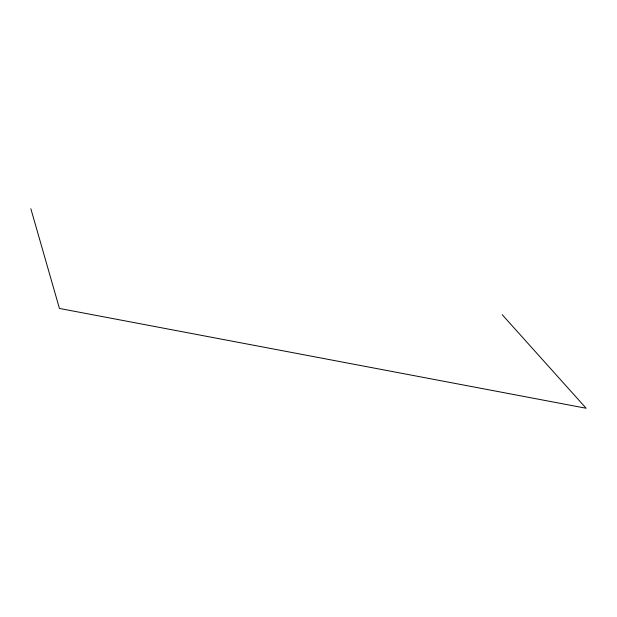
<?xml version="1.0" encoding="UTF-8"?>
<svg xmlns="http://www.w3.org/2000/svg" width="617" height="617" viewBox="0 0 617 617"><rect width="100%" height="100%" fill="white"/><g stroke="black" fill="none" stroke-linecap="round" stroke-linejoin="round"><path stroke-width="0.93" d="M502.215 314.701L586.15 408.253L59.44 308.446L30.85 208.747"/></g></svg>
